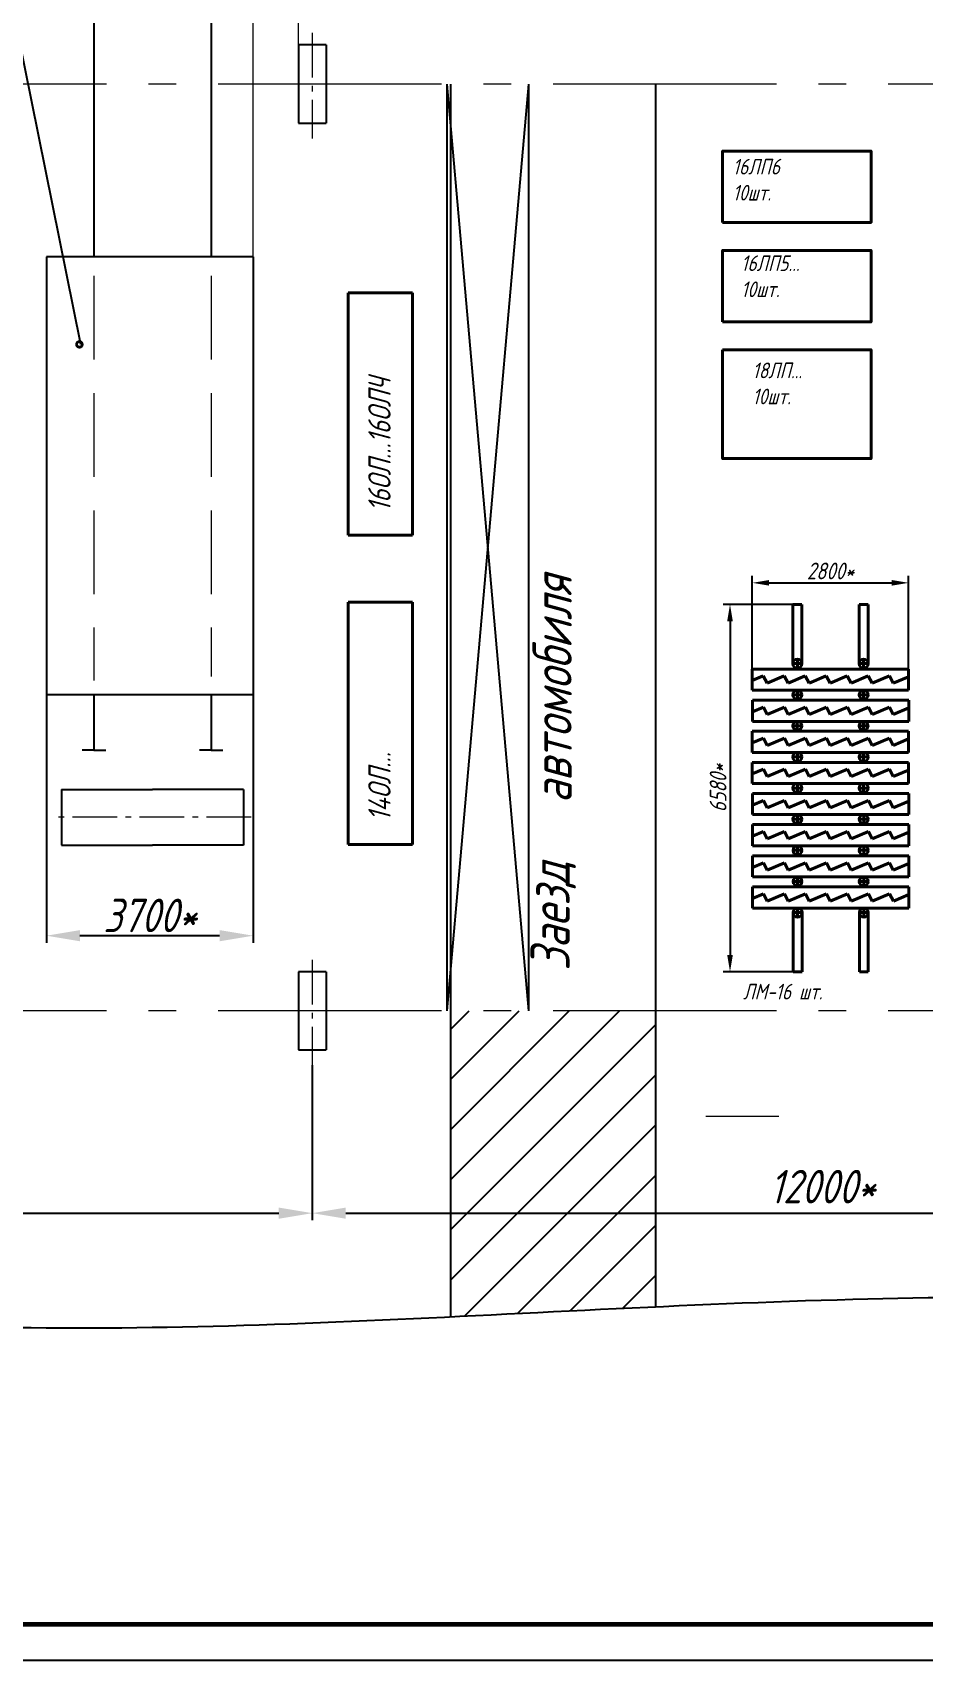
# Model space of a CAD drawing. Header units: millimetres. Extents: x -80926 to 207199, y -554506 to -32322.
# Drawn here: x -10793 to 5162, y -467560 to -438403 of the extents above; entities that cross this region are included whole.
import ezdxf

# ---------------------------------------------------------------- set-up
doc = ezdxf.new("R2010")
doc.units = ezdxf.units.MM
doc.linetypes.add('GOST2.303 4', pattern=[7, 5, -2, 0])
doc.linetypes.add('GOST2.303 6', pattern=[12, 8, -1.5, 1, -1.5])
for name, color, linetype, lineweight in [('CENTER', 10, 'GOST2.303 6', 15), ('DIM', 5, 'Continuous', 15), ('Hidden', 50, 'GOST2.303 4', 15), ('KORP', 200, 'Continuous', 40)]:
    doc.layers.add(name, color=color, linetype=linetype, lineweight=lineweight)
doc.styles.add('GOST 2.304', font='CS_Gost2304.shx', dxfattribs={"oblique": 15})
doc.dimstyles.new('GOST', dxfattribs={"dimscale": 0, "dimtxt": 3, "dimasz": 3, "dimexe": 1.25, "dimexo": 0, "dimtad": 1, "dimtoh": 1, "dimdec": 3, "dimtxsty": 'GOST 2.304', "dimcen": 5, "dimadec": 3, "dimazin": 2, "dimtfac": 0.75, "dimtdec": 4, "dimtmove": 1, "dimatfit": 3, "dimfxl": 0, "dimtolj": 1, "dimarcsym": 0})

# ---------------------------------------------------------------- blocks, each defined once
blk = doc.blocks.new('*D412')
at = {"layer": 'Defpoints', "color": 0}
for p in [(-10543, -450257), (-6843, -450257), (-10543, -454579)]:
    blk.add_point(p, dxfattribs=at)
at = {"layer": 'DIM', "color": 0, "lineweight": -2}
for p, q in [((-10543, -450257), (-10543, -454704)), ((-6843, -450257), (-6843, -454704)), ((-7443, -454579), (-9943, -454579))]:
    blk.add_line(p, q, dxfattribs=at)
at = {"layer": 'DIM', "color": 0}
for points in [[(-9943, -454479), (-9943, -454679), (-10543, -454579)], [(-7443, -454479), (-7443, -454679), (-6843, -454579)]]:
    blk.add_solid(points, dxfattribs=at)
at = {"layer": 'DIM', "color": 0, "insert": (-8693, -454216), "char_height": 600, "attachment_point": 5, "style": 'GOST 2.304'}
blk.add_mtext('\\A1;3700*', dxfattribs=at)
blk = doc.blocks.new('*D415')
at = {"layer": 'Defpoints', "color": 0}
for p in [(-5783, -456900), (6217, -456900), (6217, -459549)]:
    blk.add_point(p, dxfattribs=at)
at = {"layer": 'DIM', "color": 0, "lineweight": -2}
for p, q in [((-5783, -456900), (-5783, -459674)), ((6217, -456900), (6217, -459674)), ((-5183, -459549), (5617, -459549))]:
    blk.add_line(p, q, dxfattribs=at)
at = {"layer": 'DIM', "color": 0}
for points in [[(-5183, -459449), (-5183, -459649), (-5783, -459549)], [(5617, -459449), (5617, -459649), (6217, -459549)]]:
    blk.add_solid(points, dxfattribs=at)
at = {"layer": 'DIM', "color": 0, "insert": (3352, -459073), "char_height": 600, "attachment_point": 5, "style": 'GOST 2.304'}
blk.add_mtext('\\A1;12000*', dxfattribs=at)
blk = doc.blocks.new('*D416')
at = {"layer": 'Defpoints', "color": 0}
for p in [(-17783, -456900), (-5783, -456900), (-5783, -459549)]:
    blk.add_point(p, dxfattribs=at)
at = {"layer": 'DIM', "color": 0, "lineweight": -2}
for p, q in [((-17783, -456900), (-17783, -459674)), ((-5783, -456900), (-5783, -459674)), ((-17183, -459549), (-6383, -459549))]:
    blk.add_line(p, q, dxfattribs=at)
at = {"layer": 'DIM', "color": 0}
for points in [[(-17183, -459449), (-17183, -459649), (-17783, -459549)], [(-6383, -459449), (-6383, -459649), (-5783, -459549)]]:
    blk.add_solid(points, dxfattribs=at)
at = {"layer": 'DIM', "color": 0, "insert": (-11966, -459112), "char_height": 600, "attachment_point": 5, "style": 'GOST 2.304'}
blk.add_mtext('\\A1;12000*', dxfattribs=at)
blk = doc.blocks.new('*D427')
at = {"layer": 'Defpoints', "color": 0, "ltscale": 100}
for p in [(2824, -448646), (1698, -455226), (2828, -455226)]:
    blk.add_point(p, dxfattribs=at)
at = {"layer": 'DIM', "color": 0, "lineweight": -2, "ltscale": 100}
for p, q in [((2824, -448646), (1573, -448646)), ((1698, -448946), (1698, -454926)), ((2828, -455226), (1573, -455226))]:
    blk.add_line(p, q, dxfattribs=at)
at = {"layer": 'DIM', "color": 0, "ltscale": 100}
for points in [[(1648, -448946), (1748, -448946), (1698, -448646)], [(1648, -454926), (1748, -454926), (1698, -455226)]]:
    blk.add_solid(points, dxfattribs=at)
at = {"layer": 'DIM', "color": 0, "ltscale": 100, "insert": (1485, -451936), "char_height": 300, "attachment_point": 5, "rotation": 90, "style": 'GOST 2.304'}
blk.add_mtext('\\A1;6580*', dxfattribs=at)
blk = doc.blocks.new('*D426')
at = {"layer": 'Defpoints', "color": 0}
for p in [(4896, -448259), (2096, -449979), (4896, -449979)]:
    blk.add_point(p, dxfattribs=at)
at = {"layer": 'DIM', "color": 0, "lineweight": -2}
for p, q in [((2096, -449979), (2096, -448134)), ((4896, -449979), (4896, -448134)), ((2396, -448259), (4596, -448259))]:
    blk.add_line(p, q, dxfattribs=at)
at = {"layer": 'DIM', "color": 0}
for points in [[(2396, -448209), (2396, -448309), (2096, -448259)], [(4596, -448209), (4596, -448309), (4896, -448259)]]:
    blk.add_solid(points, dxfattribs=at)
at = {"layer": 'DIM', "color": 0, "insert": (3496, -448047), "char_height": 300, "attachment_point": 5, "style": 'GOST 2.304'}
blk.add_mtext('\\A1;2800*', dxfattribs=at)

msp = doc.modelspace()

# ---------------------------------------------------------------- hatches: boundary and pattern name
at = {"ltscale": 100}
h = msp.add_hatch(dxfattribs=at)
h.set_pattern_fill('ANSI31', color=256, scale=200, style=0)
h.set_pattern_definition([(45, (-13435.2, -131420.9), (-449.0128, 449.0128), [])])
edge = h.paths.add_edge_path()
edge.add_line((364.1983, -455924.8495), (-3307.9238, -455924.8495))
edge.add_line((-3307.9238, -455924.8495), (-3307.9238, -461403.9553))
edge.add_spline(control_points=[(-3307.9238, -461403.9553), (-2090.9591, -461345.0757), (-866.261, -461281.1418), (364.1983, -461224.1246)], knot_values=[42725.6906691885, 42725.6906691885, 42725.6906691885, 42725.6906691885, 46500.7732004951, 46500.7732004951, 46500.7732004951, 46500.7732004951], degree=3, periodic=0)
edge.add_line((364.1983, -461224.1246), (364.1983, -455924.8495))

# ---------------------------------------------------------------- linework, layer by layer
for p, q in [((-9692.5722, -433619.3948), (-9692.5722, -442419.1975)), ((-7592.5722, -433583.5948), (-7592.5722, -442419.1975)), ((-5532.5722, -438624.8495), (-6032.5722, -438624.8495)), ((-6032.5722, -438624.8495), (-6032.5722, -440024.8495)), ((-5532.5722, -438624.8495), (-5532.5722, -440024.8495)), ((-6032.5722, -440024.8495), (-5532.5722, -440024.8495)), ((-10542.5722, -442419.1975), (-10542.5722, -450256.8688)), ((-6842.5722, -442419.1975), (-10542.5722, -442419.1975)), ((-6842.5722, -442419.1975), (-6842.5722, -450256.8688)), ((-5138.0293, -448606.8751), (-3988.0293, -448606.8751)), ((-10542.5722, -450256.8688), (-6842.5722, -450256.8688)), ((-9692.5722, -450256.8688), (-9692.5722, -451254.8002)), ((-7592.5722, -450256.8688), (-7592.5722, -451254.8002)), ((-9692.5722, -451254.8002), (-9902.9031, -451254.8002)), ((-9692.5722, -451254.8002), (-9482.2413, -451254.8002)), ((-7592.5722, -451254.8002), (-7802.9031, -451254.8002)), ((-7592.5722, -451254.8002), (-7382.2413, -451254.8002)), ((-10271.4275, -451958.0266), (-10271.4275, -452958.0266)), ((-10271.4275, -451958.0266), (-8642.5722, -451958.0266)), ((-7013.7169, -451958.0266), (-8642.5722, -451958.0266)), ((-7013.7169, -451958.0266), (-7013.7169, -452958.0266)), ((-10271.4275, -452958.0266), (-8642.5722, -452958.0266)), ((-7013.7169, -452958.0266), (-8642.5722, -452958.0266)), ((-5532.5722, -455224.8495), (-6032.5722, -455224.8495)), ((-6032.5722, -455224.8495), (-6032.5722, -456624.8495)), ((-5532.5722, -455224.8495), (-5532.5722, -456624.8495)), ((-6032.5722, -456624.8495), (-5532.5722, -456624.8495)), ((97164.0817, -467559.6492), (-28835.9182, -467559.6492))]:
    msp.add_line(p, q)
at = {"color": 1, "linetype": 'Continuous', "lineweight": 25, "ltscale": 100}
msp.add_line((-9928.9524, -443988.6553), (-11260.1748, -437403.2996), dxfattribs=at)
at = {"ltscale": 100}
for p, q in [((-3375.7547, -439324.8495), (-3375.7547, -455924.8495)), ((-1909.2088, -439324.8495), (-3375.7547, -455924.8495)), ((-3375.7547, -439324.8495), (-1909.2088, -455924.8495)), ((-3307.9238, -439324.8495), (-3307.9238, -461403.9553)), ((-1909.2088, -439324.8495), (-1909.2088, -455924.8495)), ((364.1983, -439324.8495), (364.1983, -461224.1246))]:
    msp.add_line(p, q, dxfattribs=at)
at = {"color": 7, "linetype": 'Continuous', "lineweight": 60}
for p, q in [((-27795.9183, -466909.6491), (96514.0817, -466909.6491)), ((-27795.9182, -466909.6492), (96514.0818, -466909.6492))]:
    msp.add_line(p, q, dxfattribs=at)
at = {"color": 1, "linetype": 'Continuous', "lineweight": 25, "ltscale": 100, "const_width": 100}
msp.add_lwpolyline([(-9928.9524, -443988.6553, 1), (-9978.9524, -443988.6553, 1)], format="xyb", close=True, dxfattribs=at)
msp.add_open_spline([(-19826.9021, -435524.8495), (-19974.3169, -435931.4263), (-21029.0785, -442868.0507), (-22425.6868, -445992.7313), (-22402.4902, -460451.9928), (-10789.6563, -462117.3995), (3488.1595, -460685.0073), (21300.6683, -461419.0031), (37420.7758, -461257.8347), (58681.1427, -460776.2189), (68572.5385, -462173.0105), (70860, -452507.0869), (72530, -444595.4398), (72330, -438182.3379), (70003.0772, -433878.7603), (68474.9669, -434170.4374), (66763.3562, -433978.3486), (65756.528, -433667.3492)], degree=3, knots=[801.6625174448, 801.6625174448, 801.6625174448, 801.6625174448, 2111.8071712127, 11138.3698301209, 23394.6988272199, 31668.3245429155, 50102.1857783468, 67549.1935370648, 85138.7487895182, 97029.3574073722, 117856.6013994624, 126232.1472898463, 136100.3298398128, 142525.9250569345, 147083.6997114652, 148988.7913002833, 149566.3012723248, 149566.3012723248, 149566.3012723248, 149566.3012723248])
at = {"layer": 'CENTER', "ltscale": 100}
for p, q in [((-5782.5722, -438409.3666), (-5782.5722, -440299.8899)), ((-6879.274, -452458.0266), (-10370.9751, -452458.0266)), ((-5782.5722, -455009.3666), (-5782.5722, -456899.8899))]:
    msp.add_line(p, q, dxfattribs=at)
at = {"layer": 'CENTER', "ltscale": 500}
for p, q in [((62530.8974, -439324.8495), (-18278.7404, -439324.8495)), ((62530.8974, -455924.8495), (-18278.7404, -455924.8495))]:
    msp.add_line(p, q, dxfattribs=at)
at = {"layer": 'DIM'}
for p, q in [((-6842.5722, -442419.1975), (-6842.5722, -432585.6138)), ((-6032.5722, -438624.8495), (-6032.5722, -432926.3936)), ((1267.4278, -457810.6093), (2571.7905, -457810.6093))]:
    msp.add_line(p, q, dxfattribs=at)
at = {"layer": 'Hidden', "ltscale": 300}
for p, q in [((-9692.5722, -442761.5589), (-9692.5722, -450007.4925)), ((-7592.5722, -442761.5589), (-7592.5722, -449937.3186))]:
    msp.add_line(p, q, dxfattribs=at)
at = {"layer": 'KORP'}
for p, q in [((-5138.0293, -443066.8751), (-5138.0293, -447406.8751)), ((-5138.0293, -443066.8751), (-3988.0293, -443066.8751)), ((-3988.0293, -443066.8751), (-3988.0293, -447406.8751)), ((-5138.0293, -447406.8751), (-3988.0293, -447406.8751)), ((-5138.0293, -448606.8751), (-5138.0293, -452946.8751)), ((-5138.0293, -448606.8751), (-3988.0293, -448606.8751)), ((-3988.0293, -448606.8751), (-3988.0293, -452946.8751)), ((2823.8422, -449707.2928), (2823.8422, -448645.7387)), ((2983.8372, -448645.7387), (2823.8422, -448645.7387)), ((2983.8372, -449706.4037), (2983.8372, -448645.7387)), ((4010.3321, -449706.4037), (4010.3321, -448644.8495)), ((4170.3272, -448644.8495), (4010.3321, -448644.8495)), ((4170.3272, -449705.5145), (4170.3272, -448644.8495)), ((2095.5494, -450182.4037), (2095.5494, -449802.4037)), ((2095.5494, -449802.4037), (4895.5494, -449802.4037)), ((2810.4783, -449705.5145), (2997.206, -449705.5145)), ((2903.8422, -449794.7554), (2903.8422, -449616.2737)), ((4182.1583, -449705.5145), (3995.4306, -449705.5145)), ((4090.3321, -449794.7554), (4090.3321, -449616.2737)), ((4895.5494, -449802.4037), (4895.5494, -450182.4037)), ((2095.5494, -450011.1878), (2294.1044, -449926.4037)), ((2294.1044, -449926.4037), (2361.189, -450058.4037)), ((2361.189, -450058.4037), (2670.3185, -449926.4037)), ((2670.3185, -449926.4037), (2737.4031, -450058.4037)), ((2737.4031, -450058.4037), (3046.5325, -449926.4037)), ((2904.611, -450352.5337), (2904.611, -450174.0519)), ((3046.5325, -449926.4037), (3113.6171, -450058.4037)), ((3113.6171, -450058.4037), (3422.7465, -449926.4037)), ((3422.7465, -449926.4037), (3489.8311, -450058.4037)), ((3489.8311, -450058.4037), (3798.9605, -449926.4037)), ((3798.9605, -449926.4037), (3866.0451, -450058.4037)), ((3866.0451, -450058.4037), (4175.1745, -449926.4037)), ((4091.101, -450352.5337), (4091.101, -450174.0519)), ((4175.1745, -449926.4037), (4242.2592, -450058.4037)), ((4242.2592, -450058.4037), (4551.3886, -449926.4037)), ((4551.3886, -449926.4037), (4618.4732, -450058.4037)), ((4618.4732, -450058.4037), (4895.5494, -449940.0905)), ((4895.5494, -450182.4037), (2095.5494, -450182.4037)), ((2097.856, -450740.1819), (2097.856, -450360.1819)), ((2097.856, -450360.1819), (4897.856, -450360.1819)), ((2811.2471, -450263.2928), (2997.9749, -450263.2928)), ((4182.9272, -450263.2928), (3996.1994, -450263.2928)), ((4897.856, -450360.1819), (4897.856, -450740.1819)), ((2097.856, -450568.966), (2296.411, -450484.1819)), ((4897.856, -450740.1819), (2097.856, -450740.1819)), ((2296.411, -450484.1819), (2363.4956, -450616.1819)), ((2363.4956, -450616.1819), (2672.625, -450484.1819)), ((2672.625, -450484.1819), (2739.7096, -450616.1819)), ((2739.7096, -450616.1819), (3048.839, -450484.1819)), ((2903.0733, -450909.4228), (2903.0733, -450730.9411)), ((3048.839, -450484.1819), (3115.9236, -450616.1819)), ((3115.9236, -450616.1819), (3425.0531, -450484.1819)), ((3425.0531, -450484.1819), (3492.1377, -450616.1819)), ((3492.1377, -450616.1819), (3801.2671, -450484.1819)), ((3801.2671, -450484.1819), (3868.3517, -450616.1819)), ((3868.3517, -450616.1819), (4177.4811, -450484.1819)), ((4089.5633, -450909.4228), (4089.5633, -450730.9411)), ((4177.4811, -450484.1819), (4244.5657, -450616.1819)), ((4244.5657, -450616.1819), (4553.6951, -450484.1819)), ((4553.6951, -450484.1819), (4620.7797, -450616.1819)), ((4620.7797, -450616.1819), (4897.856, -450497.8688)), ((2096.3183, -451297.9602), (2096.3183, -450917.9602)), ((2096.3183, -450917.9602), (4896.3183, -450917.9602)), ((2096.3183, -451126.7443), (2294.8733, -451041.9602)), ((2294.8733, -451041.9602), (2361.9579, -451173.9602)), ((2361.9579, -451173.9602), (2671.0873, -451041.9602)), ((2671.0873, -451041.9602), (2738.1719, -451173.9602)), ((2738.1719, -451173.9602), (3047.3013, -451041.9602)), ((2809.7094, -450820.1819), (2996.4372, -450820.1819)), ((3047.3013, -451041.9602), (3114.3859, -451173.9602)), ((3114.3859, -451173.9602), (3423.5154, -451041.9602)), ((3423.5154, -451041.9602), (3490.6, -451173.9602)), ((3490.6, -451173.9602), (3799.7294, -451041.9602)), ((3799.7294, -451041.9602), (3866.814, -451173.9602)), ((3866.814, -451173.9602), (4175.9434, -451041.9602)), ((4181.3895, -450820.1819), (3994.6617, -450820.1819)), ((4175.9434, -451041.9602), (4243.028, -451173.9602)), ((4243.028, -451173.9602), (4552.1574, -451041.9602)), ((4552.1574, -451041.9602), (4619.242, -451173.9602)), ((4896.3183, -450917.9602), (4896.3183, -451297.9602)), ((4896.3183, -451297.9602), (2096.3183, -451297.9602)), ((2903.8422, -451466.3119), (2903.8422, -451287.8302)), ((4090.3321, -451466.3119), (4090.3321, -451287.8302)), ((4619.242, -451173.9602), (4896.3183, -451055.6471)), ((2097.0871, -451853.9602), (2097.0871, -451473.9602)), ((2097.0871, -451473.9602), (4897.0871, -451473.9602)), ((2097.0871, -451682.7443), (2295.6421, -451597.9602)), ((2295.6421, -451597.9602), (2362.7267, -451729.9602)), ((2362.7267, -451729.9602), (2671.8562, -451597.9602)), ((2671.8562, -451597.9602), (2738.9408, -451729.9602)), ((2738.9408, -451729.9602), (3048.0702, -451597.9602)), ((2810.4783, -451377.0711), (2997.206, -451377.0711)), ((3048.0702, -451597.9602), (3115.1548, -451729.9602)), ((3115.1548, -451729.9602), (3424.2842, -451597.9602)), ((3424.2842, -451597.9602), (3491.3688, -451729.9602)), ((3491.3688, -451729.9602), (3800.4982, -451597.9602)), ((3800.4982, -451597.9602), (3867.5828, -451729.9602)), ((3867.5828, -451729.9602), (4176.7123, -451597.9602)), ((4182.1583, -451377.0711), (3995.4306, -451377.0711)), ((4176.7123, -451597.9602), (4243.7969, -451729.9602)), ((4243.7969, -451729.9602), (4552.9263, -451597.9602)), ((4552.9263, -451597.9602), (4620.0109, -451729.9602)), ((4620.0109, -451729.9602), (4897.0871, -451611.6471)), ((4897.0871, -451473.9602), (4897.0871, -451853.9602)), ((4897.0871, -451853.9602), (2097.0871, -451853.9602)), ((2904.611, -452023.2011), (2904.611, -451844.7193)), ((4091.101, -452023.2011), (4091.101, -451844.7193)), ((2097.856, -452410.8493), (2097.856, -452030.8493)), ((2097.856, -452030.8493), (4897.856, -452030.8493)), ((2097.856, -452239.6334), (2296.411, -452154.8493)), ((2296.411, -452154.8493), (2363.4956, -452286.8493)), ((2363.4956, -452286.8493), (2672.625, -452154.8493)), ((2672.625, -452154.8493), (2739.7096, -452286.8493)), ((2739.7096, -452286.8493), (3048.839, -452154.8493)), ((2811.2471, -451933.9602), (2997.9749, -451933.9602)), ((3048.839, -452154.8493), (3115.9236, -452286.8493)), ((3115.9236, -452286.8493), (3425.0531, -452154.8493)), ((3425.0531, -452154.8493), (3492.1377, -452286.8493)), ((3492.1377, -452286.8493), (3801.2671, -452154.8493)), ((3801.2671, -452154.8493), (3868.3517, -452286.8493)), ((3868.3517, -452286.8493), (4177.4811, -452154.8493)), ((4182.9272, -451933.9602), (3996.1994, -451933.9602)), ((4177.4811, -452154.8493), (4244.5657, -452286.8493)), ((4244.5657, -452286.8493), (4553.6951, -452154.8493)), ((4553.6951, -452154.8493), (4620.7797, -452286.8493)), ((4620.7797, -452286.8493), (4897.856, -452168.5362)), ((4897.856, -452030.8493), (4897.856, -452410.8493)), ((4897.856, -452410.8493), (2097.856, -452410.8493)), ((2812.016, -452491.7384), (2998.7437, -452491.7384)), ((2905.3799, -452580.9793), (2905.3799, -452402.4976)), ((4183.696, -452491.7384), (3996.9683, -452491.7384)), ((4091.8698, -452580.9793), (4091.8698, -452402.4976)), ((2098.6249, -452968.6276), (2098.6249, -452588.6276)), ((2098.6249, -452588.6276), (4898.6249, -452588.6276)), ((2098.6249, -452797.4117), (2297.1798, -452712.6276)), ((2297.1798, -452712.6276), (2364.2644, -452844.6276)), ((2364.2644, -452844.6276), (2673.3939, -452712.6276)), ((2673.3939, -452712.6276), (2740.4785, -452844.6276)), ((2740.4785, -452844.6276), (3049.6079, -452712.6276)), ((3049.6079, -452712.6276), (3116.6925, -452844.6276)), ((3116.6925, -452844.6276), (3425.8219, -452712.6276)), ((3425.8219, -452712.6276), (3492.9065, -452844.6276)), ((3492.9065, -452844.6276), (3802.0359, -452712.6276)), ((3802.0359, -452712.6276), (3869.1205, -452844.6276)), ((3869.1205, -452844.6276), (4178.25, -452712.6276)), ((4178.25, -452712.6276), (4245.3346, -452844.6276)), ((4245.3346, -452844.6276), (4554.464, -452712.6276)), ((4554.464, -452712.6276), (4621.5486, -452844.6276)), ((4621.5486, -452844.6276), (4898.6249, -452726.3145)), ((4898.6249, -452588.6276), (4898.6249, -452968.6276)), ((-5138.0293, -452946.8751), (-3988.0293, -452946.8751)), ((4898.6249, -452968.6276), (2098.6249, -452968.6276)), ((2812.7848, -453049.5167), (2999.5126, -453049.5167)), ((2906.1487, -453138.7576), (2906.1487, -452960.2758)), ((4184.4649, -453049.5167), (3997.7371, -453049.5167)), ((4092.6387, -453138.7576), (4092.6387, -452960.2758)), ((2099.3937, -453527.295), (2099.3937, -453147.295)), ((2099.3937, -453147.295), (4899.3937, -453147.295)), ((2099.3937, -453356.0791), (2297.9487, -453271.295)), ((2297.9487, -453271.295), (2365.0333, -453403.295)), ((2365.0333, -453403.295), (2674.1627, -453271.295)), ((2674.1627, -453271.295), (2741.2473, -453403.295)), ((2741.2473, -453403.295), (3050.3767, -453271.295)), ((3050.3767, -453271.295), (3117.4613, -453403.295)), ((3117.4613, -453403.295), (3426.5908, -453271.295)), ((3426.5908, -453271.295), (3493.6754, -453403.295)), ((3493.6754, -453403.295), (3802.8048, -453271.295)), ((3802.8048, -453271.295), (3869.8894, -453403.295)), ((3869.8894, -453403.295), (4179.0188, -453271.295)), ((4179.0188, -453271.295), (4246.1034, -453403.295)), ((4246.1034, -453403.295), (4555.2328, -453271.295)), ((4555.2328, -453271.295), (4622.3174, -453403.295)), ((4622.3174, -453403.295), (4899.3937, -453284.9818)), ((4899.3937, -453147.295), (4899.3937, -453527.295)), ((4899.3937, -453527.295), (2099.3937, -453527.295)), ((2813.5537, -453607.295), (3000.2814, -453607.295)), ((2906.9176, -453696.5358), (2906.9176, -453518.0541)), ((4185.2337, -453607.295), (3998.506, -453607.295)), ((4093.4075, -453696.5358), (4093.4075, -453518.0541)), ((2100.1626, -454085.0732), (2100.1626, -453705.0732)), ((2100.1626, -453705.0732), (4900.1626, -453705.0732)), ((2100.1626, -453913.8573), (2298.7175, -453829.0732)), ((2298.7175, -453829.0732), (2365.8021, -453961.0732)), ((2365.8021, -453961.0732), (2674.9316, -453829.0732)), ((2674.9316, -453829.0732), (2742.0162, -453961.0732)), ((2742.0162, -453961.0732), (3051.1456, -453829.0732)), ((3051.1456, -453829.0732), (3118.2302, -453961.0732)), ((3118.2302, -453961.0732), (3427.3596, -453829.0732)), ((3427.3596, -453829.0732), (3494.4442, -453961.0732)), ((3494.4442, -453961.0732), (3803.5736, -453829.0732)), ((3803.5736, -453829.0732), (3870.6582, -453961.0732)), ((3870.6582, -453961.0732), (4179.7877, -453829.0732)), ((4179.7877, -453829.0732), (4246.8723, -453961.0732)), ((4246.8723, -453961.0732), (4556.0017, -453829.0732)), ((4556.0017, -453829.0732), (4623.0863, -453961.0732)), ((4623.0863, -453961.0732), (4900.1626, -453842.7601)), ((4900.1626, -453705.0732), (4900.1626, -454085.0732)), ((4900.1626, -454085.0732), (2100.1626, -454085.0732)), ((2814.3225, -454164.1841), (3001.0503, -454164.1841)), ((2827.6864, -454165.9624), (2827.6864, -455225.7387)), ((2907.6864, -454253.425), (2907.6864, -454074.9432)), ((2987.6815, -454165.0732), (2987.6815, -455225.7387)), ((4186.0026, -454164.1841), (3999.2748, -454164.1841)), ((4014.1764, -454165.0732), (4014.1764, -455224.8495)), ((4094.1764, -454253.425), (4094.1764, -454074.9432)), ((4174.1715, -454164.1841), (4174.1715, -455224.8495)), ((2987.6815, -455225.7387), (2827.6864, -455225.7387)), ((4174.1715, -455224.8495), (4014.1764, -455224.8495))]:
    msp.add_line(p, q, dxfattribs=at)
for points in [[(1564.1983, -441804.8495), (4224.1983, -441804.8495), (4224.1983, -440524.8495), (1564.1983, -440524.8495)], [(1564.1983, -443584.8495), (4224.1983, -443584.8495), (4224.1983, -442304.8495), (1564.1983, -442304.8495)], [(1564.1983, -444084.8495), (4224.1983, -444084.8495), (4224.1983, -446034.8495), (1564.1983, -446034.8495)]]:
    msp.add_lwpolyline(points, close=True, dxfattribs=at)
for centre in [(2903.8422, -449706.4037), (4090.3321, -449706.4037), (2904.611, -450264.1819), (4091.101, -450264.1819), (2903.0733, -450821.0711), (4089.5633, -450821.0711), (2903.8422, -451377.9602), (4090.3321, -451377.9602), (2904.611, -451934.8493), (4091.101, -451934.8493), (2905.3799, -452492.6276), (4091.8698, -452492.6276), (2906.1487, -453050.4058), (4092.6387, -453050.4058), (2906.9176, -453608.1841), (4093.4075, -453608.1841), (2907.6864, -454165.0732), (4094.1764, -454165.0732)]:
    msp.add_circle(centre, 80, dxfattribs=at)

# ---------------------------------------------------------------- texts
at = {"layer": 'KORP', "style": 'GOST 2.304', "oblique": 15}
for s, p in [('автомобиля', (-1136.3162, -452210.0144)), ('Заезд', (-1173.6455, -455206.373))]:
    msp.add_text(s, height=700, rotation=90, dxfattribs=at).set_placement(p)
at = {"layer": 'KORP', "char_height": 280, "width": 3856.40252, "attachment_point": 1, "style": 'GOST 2.304'}
for s, insert in [('16ЛП6 \\P10шт.', (1745.8146, -440664.5321)), ('16ЛП5... \\P10шт.', (1896.664, -442394.6932)), ('18ЛП... \\P10шт.', (2098.9491, -444314.535)), ('ЛМ-16 шт.', (1932.3308, -455440.2444))]:
    msp.add_mtext(s, dxfattribs=dict(at, insert=insert))
at = {"layer": 'KORP', "char_height": 400, "width": 5509.146457, "attachment_point": 1, "rotation": 90, "style": 'GOST 2.304'}
for s, insert in [('16ОЛ...16ОЛЧ', (-4780.0138, -446987.1098)), ('14ОЛ...', (-4780.0138, -452527.1098))]:
    msp.add_mtext(s, dxfattribs=dict(at, insert=insert))

# ---------------------------------------------------------------- dimensions: what is measured, and where the dimension line sits
at = {"layer": 'DIM'}
for base, p1, p2, text, override, picture, middle in [((4895.5494, -448259.188), (2095.5494, -449979.2928), (4895.5494, -449979.2928), '2800*', {"dimscale": 100, "dimlfac": 1, "dimtxsty": 'GOST 2.304', "dimsah": 1, "dimtolj": 1}, '*D426', (3495.5494, -448046.688)), ((-10542.5722, -454578.8242), (-6842.5722, -450256.8688), (-10542.5722, -450256.8688), '3700*', {"dimscale": 100, "dimtxt": 6, "dimasz": 6, "dimlfac": 1, "dimtxsty": 'GOST 2.304', "dimsah": 1, "dimtolj": 1}, '*D412', (-8692.5722, -454216.3242))]:
    dim = msp.add_linear_dim(base=base, p1=p1, p2=p2, text=text, dimstyle='GOST', override=override, dxfattribs=at)
    dim.commit()
    dim.dimension.update_dxf_attribs({"geometry": picture, "text_midpoint": middle})
at = {"layer": 'DIM', "ltscale": 100}
dim = msp.add_linear_dim(base=(1697.8639, -455225.7387), p1=(2823.8422, -448645.7387), p2=(2827.6864, -455225.7387), angle=90, text='6580*', dimstyle='GOST', override={"dimscale": 100, "dimlfac": 1, "dimtxsty": 'GOST 2.304', "dimsah": 1, "dimtolj": 1}, dxfattribs=at)
dim.commit()
dim.dimension.update_dxf_attribs({"geometry": '*D427', "text_midpoint": (1485.3639, -451935.7387)})
at = {"layer": 'DIM'}
for base, p1, p2, picture, middle in [((-5782.5722, -459548.7123), (-17782.5722, -456899.8899), (-5782.5722, -456899.8899), '*D416', (-11966.3673, -459474.721)), ((6217.4278, -459548.7123), (-5782.5722, -456899.8899), (6217.4278, -456899.8899), '*D415', (3352.0962, -459435.093))]:
    dim = msp.add_linear_dim(base=base, p1=p1, p2=p2, text='12000*', dimstyle='GOST', override={"dimscale": 100, "dimtxt": 6, "dimasz": 6, "dimlfac": 1, "dimtxsty": 'GOST 2.304', "dimsah": 1, "dimtolj": 1}, dxfattribs=at)
    dim.commit()
    dim.dimension.update_dxf_attribs({"geometry": picture, "text_midpoint": middle, "dimtype": 160})

doc.saveas('drawing.dxf')
